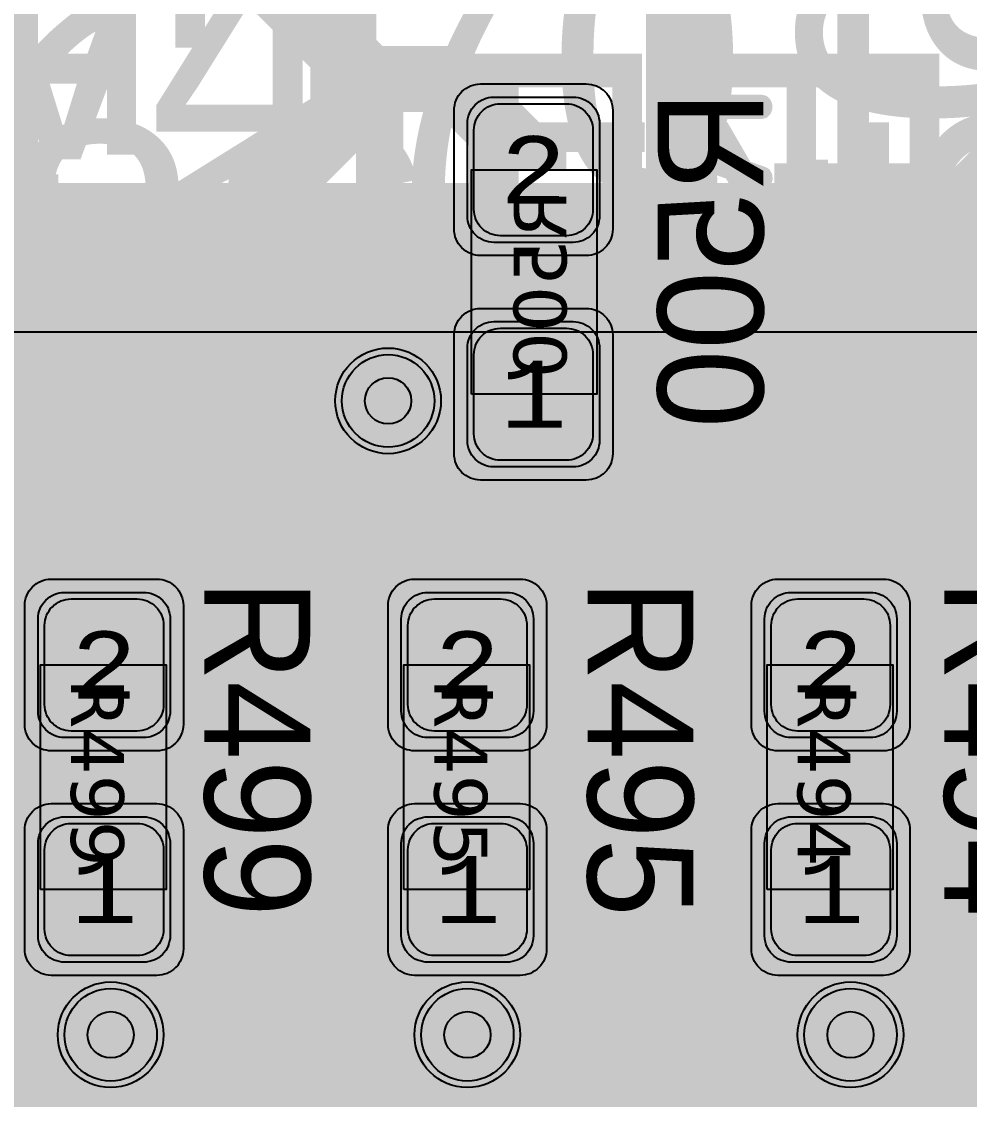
# Model space of a CAD drawing. Extents: x -28 to 199, y -61 to 255.
# Drawn here: x 112.13 to 119.3, y 135.31 to 143.47 of the extents above; entities that cross this region are included whole.
import ezdxf
from ezdxf.enums import TextEntityAlignment as Align

# ---------------------------------------------------------------- set-up
doc = ezdxf.new("R2010")
doc.units = 0
doc.header["$MEASUREMENT"] = 0
for name, color, linetype in [('ASSEMBLY_OUTLINES_BTM', 191, 'CONTINUOUS'), ('ASSEMBLY_OUTLINES_TOP', 102, 'CONTINUOUS'), ('ASSEMBLY_PART_NUMBERS_BTM', 191, 'CONTINUOUS'), ('ASSEMBLY_PART_NUMBERS_TOP', 102, 'CONTINUOUS'), ('ASSEMBLY_REF_DES_BTM', 191, 'CONTINUOUS'), ('ASSEMBLY_REF_DES_TOP', 102, 'CONTINUOUS'), ('DRILL_DRAWING', 21, 'CONTINUOUS'), ('GENERATED_SILKSCREEN_BTM', 255, 'CONTINUOUS'), ('GENERATED_SILKSCREEN_TOP', 140, 'CONTINUOUS'), ('PART_PADS_SMD_BTM', 10, 'CONTINUOUS'), ('PART_PADS_SMD_TOP', 150, 'CONTINUOUS'), ('PIN_NUMBERS_BTM', 8, 'CONTINUOUS'), ('PIN_NUMBERS_TOP', 8, 'CONTINUOUS'), ('PLACEMENT_OUTLINES_BTM', 222, 'CONTINUOUS'), ('PLACEMENT_OUTLINES_TOP', 130, 'CONTINUOUS'), ('PLANE_DATA_LAYER_BOTTOM', 10, 'CONTINUOUS'), ('PLANE_SHAPES_LAYER_2', 230, 'CONTINUOUS'), ('PLANE_SHAPES_LAYER_3', 81, 'CONTINUOUS'), ('PLANE_SHAPES_LAYER_BOTTOM', 10, 'CONTINUOUS'), ('SILKSCREEN_OUTLINES_BTM', 211, 'CONTINUOUS'), ('SILKSCREEN_OUTLINES_TOP', 150, 'CONTINUOUS'), ('SILKSCREEN_REF_DES_BTM', 211, 'CONTINUOUS'), ('SILKSCREEN_REF_DES_TOP', 150, 'CONTINUOUS'), ('SOLDERMASK_PADS_BTM', 12, 'CONTINUOUS'), ('SOLDERMASK_PADS_TOP', 180, 'CONTINUOUS'), ('SOLDERPASTE_PADS_BTM', 12, 'CONTINUOUS'), ('SOLDERPASTE_PADS_TOP', 180, 'CONTINUOUS'), ('TRACES_LAYER_2', 230, 'CONTINUOUS'), ('TRACES_LAYER_3', 81, 'CONTINUOUS'), ('TRACES_LAYER_BOTTOM', 10, 'CONTINUOUS'), ('TRACES_LAYER_TOP', 150, 'CONTINUOUS'), ('VIA_HOLES_LAYER_2', 30, 'CONTINUOUS'), ('VIA_HOLES_LAYER_3', 30, 'CONTINUOUS'), ('VIA_HOLES_LAYER_BOTTOM', 30, 'CONTINUOUS'), ('VIA_HOLES_LAYER_TOP', 30, 'CONTINUOUS'), ('VIA_PADS_LAYER_2', 230, 'CONTINUOUS'), ('VIA_PADS_LAYER_3', 81, 'CONTINUOUS'), ('VIA_PADS_LAYER_BOTTOM', 10, 'CONTINUOUS'), ('VIA_PADS_LAYER_TOP', 150, 'CONTINUOUS')]:
    doc.layers.add(name, color=color, linetype=linetype)
doc.styles.add('COURIER_NEW', font='COUR.TTF')
doc.styles.add('VERDANA', font='verdana.TTF')
doc.styles.add('VERIBEST_GERBER_0', font='txt')

msp = doc.modelspace()

# ---------------------------------------------------------------- hatches: boundary and pattern name
at = {"layer": 'PLANE_DATA_LAYER_BOTTOM'}
h = msp.add_hatch(color=256, dxfattribs=at)
h.paths.add_polyline_path([(114.75, 134.8262, -0.414213562373095), (114.6738, 134.75), (111.2262, 134.75, -0.414213562373095), (111.15, 134.8262), (111.15, 134.973, 0.1866766168367723), (111.019837, 135.309483, -0.1866773047726995), (111, 135.360763), (111, 135.396107, -0.1385740107174841), (111.011269, 135.435987, 0.1385725087961739), (111.1, 135.75, 0.5864476275428689), (110.185987, 136.261269, -0.1385740107174437), (110.146107, 136.25), (107.426166, 136.25, -0.7996942034350105), (107.393477, 136.395032, 0.2895657790381564), (108.25, 137.75, 0.9999999999999999), (105.25, 137.75, 0.2895657790381564), (106.106523, 136.395032, -0.7996942034350105), (106.073834, 136.25), (102.478241, 136.25, -0.198913366334503), (102.424359, 136.272318), (99.201759, 139.494918, -0.1989099556853327), (99.179441, 139.548799), (99.179441, 139.5488, -0.414213562373095), (99.255641, 139.625), (112.895997, 139.625, -0.1989133663345172), (112.949879, 139.602682), (114.727682, 137.824879, -0.1989099556854013), (114.75, 137.770998)], flags=0)
h.paths.add_polyline_path([(112.2, 135.8, -0.9999999999999999), (113.39999999999999, 135.8, -0.9999999999999999)], flags=0)
at = {"layer": 'PLANE_SHAPES_LAYER_2'}
h = msp.add_hatch(color=256, dxfattribs=at)
h.paths.add_polyline_path([(169.5, 129.25), (149.5, 129.25), (142.25, 122), (142.25, 90.5), (147.5, 90.5), (147.5, 80), (154, 80), (154, 69.25), (131.75, 69.25), (131.75, 73.25), (121.25, 73.25), (121.25, 81), (110.5, 81), (110.5, 125.75), (106.5, 125.75), (106.5, 128.75), (93.5, 128.75), (93.5, 120.25), (91.75, 120.25), (91.75, 121.5), (80, 121.5), (80, 118.25), (73.25, 118.25), (73.25, 124.5), (67.5, 124.5), (67.5, 128), (57.75, 128), (57.75, 120.25), (55.25, 120.25), (55.25, 121.5), (47.5, 121.5), (47.5, 119), (35, 119), (35, 134.75), (32.75, 134.75), (32.75, 159.75), (29.25, 159.75), (29.25, 175.25), (22.5, 175.25), (22.5, 195.25), (17.25, 195.25), (17.25, 198), (22.5, 198), (22.5, 216.5), (40.25, 216.5), (40.25, 235.5), (54.5, 235.5), (54.5, 254), (87.25, 254), (87.25, 236.25), (86.25, 236.25), (86.25, 228.75), (81, 228.75), (81, 218.75), (95.25, 218.75), (95.25, 194.5), (87, 194.5), (87, 172), (131.1, 172), (131.1, 208.75), (115.5, 208.75), (115.5, 213.75), (106.75, 213.75), (106.75, 218.75), (110.25, 222.25), (110.25, 226.25), (142.5, 226.25), (142.5, 221.5), (160.5, 221.5), (160.5, 240.75), (169.5, 240.75)])
h.paths.add_polyline_path([(35.5, 149.5), (41.75, 149.5), (41.75, 152), (39.25, 152), (39.25, 154), (37.75, 154), (37.75, 152), (35.5, 152)], flags=16)
h.paths.add_polyline_path([(37.5, 125.75), (37.5, 128.75), (42.75, 128.75), (42.75, 125.75)], flags=16)
h.paths.add_polyline_path([(52, 127.75), (52, 130.75), (54.25, 130.75), (54.25, 127.75)], flags=16)
h.paths.add_polyline_path([(50.75, 219.5), (50.75, 226.5), (71.75, 226.5), (71.75, 219.5)], flags=16)
h.paths.add_polyline_path([(66.5, 150.75), (66.5, 177.5), (72.25, 177.5), (72.25, 150.75)], flags=16)
h.paths.add_polyline_path([(47.25, 185.25), (73, 185.25), (73, 188.25), (70.25, 188.25), (70.25, 191), (47.25, 191)], flags=16)
h.paths.add_polyline_path([(84.5, 208), (84.5, 212.75), (85, 212.75), (85, 208)], flags=16)
h.paths.add_polyline_path([(61.5, 137.25), (87.75, 137.25), (87.75, 140.5), (84.75, 140.5), (84.75, 143), (61.5, 143)], flags=16)
h.paths.add_polyline_path([(88.75, 127), (88.75, 130), (91, 130), (91, 127)], flags=16)
h.paths.add_polyline_path([(85.5, 130.25), (85.5, 132.5), (91, 132.5), (91, 130.25)], flags=16)
h.paths.add_polyline_path([(108.75, 142.25), (135.75, 142.25), (135.75, 145.75), (132.25, 145.75), (132.25, 149), (108.75, 149)], flags=16)
h.paths.add_polyline_path([(114.25, 126.75), (140.75, 126.75), (140.75, 129.75), (137.25, 129.75), (137.25, 133), (114.25, 133)], flags=16)
h.paths.add_polyline_path([(155.25, 180.25), (166.25, 180.25), (166.25, 186.25), (152.25, 186.25), (152.25, 183), (155.25, 183)], flags=16)
at = {"layer": 'PLANE_SHAPES_LAYER_3'}
h = msp.add_hatch(color=256, dxfattribs=at)
h.paths.add_polyline_path([(169.5, 129.25), (149.5, 129.25), (142.25, 122), (142.25, 90.5), (147.5, 90.5), (147.5, 80), (154, 80), (154, 69.25), (131.75, 69.25), (131.75, 73.25), (121.25, 73.25), (121.25, 81), (110.5, 81), (110.5, 125.75), (106.5, 125.75), (106.5, 128.75), (93.5, 128.75), (93.5, 120.25), (91.75, 120.25), (91.75, 121.5), (80, 121.5), (80, 118.25), (73.25, 118.25), (73.25, 124.5), (67.5, 124.5), (67.5, 127.75), (58.25, 127.75), (58.25, 130.25), (88.75, 130.25), (88.75, 127), (91, 127), (91, 132.5), (55, 132.5), (55, 131.25), (52, 131.25), (52, 127.75), (55, 127.75), (55, 127.25), (57.75, 127.25), (57.75, 120.25), (55.25, 120.25), (55.25, 121.5), (47.5, 121.5), (47.5, 119), (35, 119), (35, 134.75), (32.75, 134.75), (32.75, 159.75), (29.25, 159.75), (29.25, 175.25), (22.5, 175.25), (22.5, 195.25), (17.25, 195.25), (17.25, 198), (22.5, 198), (22.5, 216.5), (40.25, 216.5), (40.25, 235.5), (54.5, 235.5), (54.5, 254), (87.25, 254), (87.25, 236.25), (86.25, 236.25), (86.25, 228.75), (81, 228.75), (81, 218.75), (95.25, 218.75), (95.25, 194.5), (87, 194.5), (87, 172), (131.1, 172), (131.1, 208.75), (115.5, 208.75), (115.5, 213.75), (106.75, 213.75), (106.75, 218.75), (110.25, 222.25), (110.25, 226.25), (142.5, 226.25), (142.5, 221.5), (160.5, 221.5), (160.5, 240.75), (169.5, 240.75)])
h.paths.add_polyline_path([(35.5, 149.5), (41.75, 149.5), (41.75, 152), (39.25, 152), (39.25, 154), (37.75, 154), (37.75, 152), (35.5, 152)], flags=16)
h.paths.add_polyline_path([(37.5, 125.75), (37.5, 128.75), (42.75, 128.75), (42.75, 125.75)], flags=16)
h.paths.add_polyline_path([(50.75, 219.5), (50.75, 226.5), (71.75, 226.5), (71.75, 219.5)], flags=16)
h.paths.add_polyline_path([(66.5, 150.75), (66.5, 177.5), (72.25, 177.5), (72.25, 150.75)], flags=16)
h.paths.add_polyline_path([(47.25, 185.25), (73, 185.25), (73, 188.25), (70.25, 188.25), (70.25, 191), (47.25, 191)], flags=16)
h.paths.add_polyline_path([(84.5, 208), (84.5, 212.75), (85, 212.75), (85, 208)], flags=16)
h.paths.add_polyline_path([(61.5, 137.25), (87.75, 137.25), (87.75, 140.5), (84.75, 140.5), (84.75, 143), (61.5, 143)], flags=16)
h.paths.add_polyline_path([(108.75, 142.25), (135.75, 142.25), (135.75, 145.75), (132.25, 145.75), (132.25, 149), (108.75, 149)], flags=16)
h.paths.add_polyline_path([(114.25, 126.75), (140.75, 126.75), (140.75, 129.75), (137.25, 129.75), (137.25, 133), (114.25, 133)], flags=16)
h.paths.add_polyline_path([(155.25, 180.25), (166.25, 180.25), (166.25, 186.25), (152.25, 186.25), (152.25, 183), (155.25, 183)], flags=16)
at = {"layer": 'VIA_HOLES_LAYER_2'}
h = msp.add_hatch(color=256, dxfattribs=at)
edge = h.paths.add_edge_path()
edge.add_arc((114.9, 140.6), 0.175, 0, 360)
h = msp.add_hatch(color=256, dxfattribs=at)
edge = h.paths.add_edge_path()
edge.add_arc((112.8, 135.8), 0.175, 0, 360)
h = msp.add_hatch(color=256, dxfattribs=at)
edge = h.paths.add_edge_path()
edge.add_arc((115.5, 135.8), 0.175, 0, 360)
h = msp.add_hatch(color=256, dxfattribs=at)
edge = h.paths.add_edge_path()
edge.add_arc((118.4, 135.8), 0.175, 0, 360)
at = {"layer": 'VIA_HOLES_LAYER_3'}
h = msp.add_hatch(color=256, dxfattribs=at)
edge = h.paths.add_edge_path()
edge.add_arc((114.9, 140.6), 0.175, 0, 360)
h = msp.add_hatch(color=256, dxfattribs=at)
edge = h.paths.add_edge_path()
edge.add_arc((112.8, 135.8), 0.175, 0, 360)
h = msp.add_hatch(color=256, dxfattribs=at)
edge = h.paths.add_edge_path()
edge.add_arc((115.5, 135.8), 0.175, 0, 360)
h = msp.add_hatch(color=256, dxfattribs=at)
edge = h.paths.add_edge_path()
edge.add_arc((118.4, 135.8), 0.175, 0, 360)
at = {"layer": 'VIA_HOLES_LAYER_BOTTOM'}
h = msp.add_hatch(color=256, dxfattribs=at)
edge = h.paths.add_edge_path()
edge.add_arc((114.9, 140.6), 0.175, 0, 360)
h = msp.add_hatch(color=256, dxfattribs=at)
edge = h.paths.add_edge_path()
edge.add_arc((112.8, 135.8), 0.175, 0, 360)
h = msp.add_hatch(color=256, dxfattribs=at)
edge = h.paths.add_edge_path()
edge.add_arc((115.5, 135.8), 0.175, 0, 360)
h = msp.add_hatch(color=256, dxfattribs=at)
edge = h.paths.add_edge_path()
edge.add_arc((118.4, 135.8), 0.175, 0, 360)
at = {"layer": 'VIA_HOLES_LAYER_TOP'}
h = msp.add_hatch(color=256, dxfattribs=at)
edge = h.paths.add_edge_path()
edge.add_arc((114.9, 140.6), 0.175, 0, 360)
h = msp.add_hatch(color=256, dxfattribs=at)
edge = h.paths.add_edge_path()
edge.add_arc((112.8, 135.8), 0.175, 0, 360)
h = msp.add_hatch(color=256, dxfattribs=at)
edge = h.paths.add_edge_path()
edge.add_arc((115.5, 135.8), 0.175, 0, 360)
h = msp.add_hatch(color=256, dxfattribs=at)
edge = h.paths.add_edge_path()
edge.add_arc((118.4, 135.8), 0.175, 0, 360)

# ---------------------------------------------------------------- linework, layer by layer
at = {"layer": 'ASSEMBLY_OUTLINES_BTM'}
msp.add_lwpolyline([(115.53, 140.65), (115.53, 142.35), (116.48, 142.35), (116.48, 140.65)], close=True, dxfattribs=at)
at = {"layer": 'ASSEMBLY_OUTLINES_TOP', "const_width": 0.2}
msp.add_lwpolyline([(105.58, 141.12), (105.58, 150.42), (138.78, 150.42), (138.78, 141.12)], close=True, dxfattribs=at)
at = {"layer": 'ASSEMBLY_OUTLINES_TOP'}
for points in [[(112.27, 136.9), (112.27, 138.6), (113.22, 138.6), (113.22, 136.9)], [(115.02, 136.9), (115.02, 138.6), (115.97, 138.6), (115.97, 136.9)], [(117.77, 136.9), (117.77, 138.6), (118.72, 138.6), (118.72, 136.9)]]:
    msp.add_lwpolyline(points, close=True, dxfattribs=at)
at = {"layer": 'GENERATED_SILKSCREEN_BTM', "const_width": 0.15}
for points in [[(117.2408, 142.2756), (117.2392, 142.2732), (117.2352, 142.2724), (117.2312, 142.27), (117.2272, 142.27), (117.0624, 142.27), (117.0584, 142.27), (117.056, 142.2724), (117.0536, 142.2724), (117.0528, 142.2732), (117.052, 142.274), (117.0496, 142.2756), (116.94, 142.4116), (116.9384, 142.4156), (116.9376, 142.418), (116.9368, 142.422), (116.9368, 142.8252), (116.9384, 142.8324), (116.9424, 142.8364), (116.9472, 142.8412), (116.9528, 142.8428), (117.7208, 142.8428), (117.7272, 142.8412), (117.7312, 142.8372), (117.7336, 142.8324), (117.7344, 142.8268), (117.7336, 142.8204), (117.7312, 142.8148), (117.7272, 142.8108), (117.7208, 142.8092), (117.3528, 142.8092), (117.3528, 142.4332), (117.7256, 142.302), (117.7312, 142.2988), (117.7344, 142.2932), (117.7352, 142.2868), (117.7336, 142.282), (117.7312, 142.2772), (117.7264, 142.2732), (117.7216, 142.2708), (117.7152, 142.2724), (117.3424, 142.4036), (117.2408, 142.2756)], [(116.9696, 142.8092), (116.9696, 142.426), (117.0704, 142.302), (117.2192, 142.302), (117.3208, 142.426), (117.3208, 142.8092), (116.9696, 142.8092)], [(117.212, 141.9356), (117.2128, 141.9388), (117.2136, 141.9412), (117.2152, 141.9444), (117.3032, 142.0532), (116.9696, 142.0532), (116.9696, 141.5308), (116.968, 141.5252), (116.9648, 141.5204), (116.9592, 141.518), (116.9536, 141.5172), (116.9472, 141.518), (116.9416, 141.5204), (116.9384, 141.5252), (116.9368, 141.5308), (116.9368, 142.0708), (116.9384, 142.0764), (116.9424, 142.0804), (116.9472, 142.0852), (116.9528, 142.0868), (117.3376, 142.0868), (117.3432, 142.086), (117.3472, 142.0836), (117.3496, 142.0804), (117.3512, 142.0748), (117.3528, 142.0708), (117.3536, 142.0676), (117.3528, 142.0636), (117.3504, 142.0604), (117.244, 141.93), (117.244, 141.6716), (117.3456, 141.5468), (117.6032, 141.5468), (117.7032, 141.6716), (117.7032, 141.93), (117.5976, 142.0604), (117.5952, 142.066), (117.5952, 142.0708), (117.5984, 142.0756), (117.6024, 142.0804), (117.608, 142.0836), (117.6136, 142.0844), (117.6168, 142.0844), (117.6192, 142.0836), (117.6232, 142.0796), (117.7336, 141.9444), (117.7352, 141.942), (117.7352, 141.9388), (117.7368, 141.9356), (117.7368, 141.666), (117.7368, 141.6636), (117.736, 141.6628), (117.736, 141.662), (117.7352, 141.6604), (117.7352, 141.6588), (117.7336, 141.6556), (117.6232, 141.5204), (117.6208, 141.518), (117.6192, 141.5172), (117.6144, 141.5156), (117.6112, 141.5148), (117.3376, 141.5148), (117.3344, 141.5156), (117.3296, 141.5172), (117.328, 141.5172), (117.3272, 141.518), (117.3256, 141.5196), (117.324, 141.5204), (117.2152, 141.6556), (117.2136, 141.6596), (117.2128, 141.662), (117.212, 141.666), (117.212, 141.9356)], [(117.0496, 141.3228), (116.94, 141.1884), (116.9392, 141.1852), (116.9384, 141.1828), (116.9376, 141.182), (116.9368, 141.1788), (116.9368, 140.9092), (116.9376, 140.906), (116.9376, 140.9052), (116.9384, 140.9044), (116.9392, 140.902), (116.94, 140.8988), (117.0496, 140.7644), (117.0536, 140.762), (117.0568, 140.7612), (117.0592, 140.7596), (117.0624, 140.7588), (117.6112, 140.7588), (117.6136, 140.7596), (117.6192, 140.7612), (117.6208, 140.762), (117.624, 140.7644), (117.7336, 140.8988), (117.7344, 140.902), (117.7352, 140.9036), (117.736, 140.9052), (117.7368, 140.9068), (117.7368, 140.9092), (117.7368, 141.1788), (117.736, 141.182), (117.7352, 141.1852), (117.7336, 141.1884), (117.624, 141.3228), (117.6224, 141.3244), (117.6216, 141.326), (117.6192, 141.3276), (117.6136, 141.3292), (117.6112, 141.33), (117.0624, 141.33), (117.0592, 141.3292), (117.0568, 141.3276), (117.0536, 141.326), (117.0496, 141.3228)], [(117.0704, 141.2972), (117.6032, 141.2972), (117.6432, 141.25), (117.012, 140.8628), (116.9696, 140.9156), (116.9696, 141.174), (117.0704, 141.2972)], [(117.664, 141.2244), (117.704, 141.174), (117.704, 140.9156), (117.6032, 140.7908), (117.0704, 140.7908), (117.0328, 140.838), (117.664, 141.2244)], [(117.0496, 140.5668), (116.94, 140.4324), (116.9392, 140.4292), (116.9384, 140.4268), (116.9376, 140.426), (116.9368, 140.4228), (116.9368, 140.1532), (116.9376, 140.15), (116.9376, 140.1492), (116.9384, 140.1484), (116.9392, 140.146), (116.94, 140.1428), (117.0496, 140.0084), (117.0536, 140.006), (117.0568, 140.0052), (117.0592, 140.0036), (117.0624, 140.0028), (117.6112, 140.0028), (117.6136, 140.0036), (117.6192, 140.0052), (117.6208, 140.006), (117.624, 140.0084), (117.7336, 140.1428), (117.7344, 140.146), (117.7352, 140.1476), (117.736, 140.1492), (117.7368, 140.1508), (117.7368, 140.1532), (117.7368, 140.4228), (117.736, 140.426), (117.7352, 140.4292), (117.7336, 140.4324), (117.624, 140.5668), (117.6224, 140.5684), (117.6216, 140.57), (117.6192, 140.5716), (117.6136, 140.5732), (117.6112, 140.574), (117.0624, 140.574), (117.0592, 140.5732), (117.0568, 140.5716), (117.0536, 140.57), (117.0496, 140.5668)], [(117.0704, 140.5412), (117.6032, 140.5412), (117.6432, 140.494), (117.012, 140.1068), (116.9696, 140.1596), (116.9696, 140.418), (117.0704, 140.5412)], [(117.664, 140.4684), (117.704, 140.418), (117.704, 140.1596), (117.6032, 140.0348), (117.0704, 140.0348), (117.0328, 140.082), (117.664, 140.4684)]]:
    msp.add_lwpolyline(points, dxfattribs=at)
for points in [[(115.530005, 141.216164, 1.1642e-05), (115.529995, 141.216156), (115.529995, 141.783844, 1.1642e-05), (115.530005, 141.783836), (115.530005, 141.216164)], [(116.480005, 141.207902, 1.22306e-05), (116.479995, 141.207911), (116.479995, 141.792089, 1.22306e-05), (116.480005, 141.792098), (116.480005, 141.207902)]]:
    msp.add_lwpolyline(points, format="xyb", dxfattribs=at)
at = {"layer": 'GENERATED_SILKSCREEN_TOP', "const_width": 0.15}
for points in [[(138.780005, 141.12, -0.4142135624), (138.78, 141.119995), (105.58, 141.119995, -0.4142135624), (105.579995, 141.12), (105.579995, 150.42, -0.4142135624), (105.58, 150.420005), (107.080269, 150.420005, 7.9139e-06), (107.080278, 150.419995), (105.580005, 150.419995), (105.580005, 141.120005), (138.779995, 141.120005), (138.779995, 150.419995), (107.719722, 150.419995, 7.9139e-06), (107.719731, 150.420005), (138.78, 150.420005, -0.4142135624), (138.780005, 150.42), (138.780005, 141.12)], [(112.270005, 137.457911, 1.22306e-05), (112.269995, 137.457902), (112.269995, 138.042098, 1.22306e-05), (112.270005, 138.042089), (112.270005, 137.457911)], [(113.220005, 137.466156, 1.1642e-05), (113.219995, 137.466164), (113.219995, 138.033836, 1.1642e-05), (113.220005, 138.033844), (113.220005, 137.466156)], [(115.020005, 137.457911, 1.22306e-05), (115.019995, 137.457902), (115.019995, 138.042098, 1.22306e-05), (115.020005, 138.042089), (115.020005, 137.457911)], [(115.970005, 137.466156, 1.1642e-05), (115.969995, 137.466164), (115.969995, 138.033836, 1.1642e-05), (115.970005, 138.033844), (115.970005, 137.466156)], [(117.770005, 137.457911, 1.22306e-05), (117.769995, 137.457902), (117.769995, 138.042098, 1.22306e-05), (117.770005, 138.042089), (117.770005, 137.457911)], [(118.720005, 137.466156, 1.1642e-05), (118.719995, 137.466164), (118.719995, 138.033836, 1.1642e-05), (118.720005, 138.033844), (118.720005, 137.466156)]]:
    msp.add_lwpolyline(points, format="xyb", dxfattribs=at)
for points in [[(114.0092, 138.5756), (114.0108, 138.5732), (114.0148, 138.5724), (114.0188, 138.57), (114.0228, 138.57), (114.1876, 138.57), (114.1916, 138.57), (114.194, 138.5724), (114.1964, 138.5724), (114.1972, 138.5732), (114.198, 138.574), (114.2004, 138.5756), (114.31, 138.7116), (114.3116, 138.7156), (114.3124, 138.718), (114.3132, 138.722), (114.3132, 139.1252), (114.3116, 139.1324), (114.3076, 139.1364), (114.3036, 139.1412), (114.2972, 139.1428), (113.5292, 139.1428), (113.5228, 139.1412), (113.5188, 139.1372), (113.5164, 139.1324), (113.5156, 139.1268), (113.5164, 139.1204), (113.5188, 139.1148), (113.5228, 139.1108), (113.5292, 139.1092), (113.8972, 139.1092), (113.8972, 138.7332), (113.5244, 138.602), (113.5188, 138.5988), (113.5156, 138.5932), (113.5148, 138.5868), (113.5164, 138.582), (113.5196, 138.5772), (113.5236, 138.5732), (113.5284, 138.5708), (113.5348, 138.5724), (113.9076, 138.7036), (114.0092, 138.5756)], [(114.2804, 139.1092), (114.2804, 138.726), (114.1796, 138.602), (114.0308, 138.602), (113.9292, 138.726), (113.9292, 139.1092), (114.2804, 139.1092)], [(116.9092, 138.5756), (116.9108, 138.5732), (116.9148, 138.5724), (116.9188, 138.57), (116.9228, 138.57), (117.0876, 138.57), (117.0916, 138.57), (117.094, 138.5724), (117.0964, 138.5724), (117.0972, 138.5732), (117.098, 138.574), (117.1004, 138.5756), (117.21, 138.7116), (117.2116, 138.7156), (117.2124, 138.718), (117.2132, 138.722), (117.2132, 139.1252), (117.2116, 139.1324), (117.2076, 139.1364), (117.2036, 139.1412), (117.1972, 139.1428), (116.4292, 139.1428), (116.4228, 139.1412), (116.4188, 139.1372), (116.4164, 139.1324), (116.4156, 139.1268), (116.4164, 139.1204), (116.4188, 139.1148), (116.4228, 139.1108), (116.4292, 139.1092), (116.7972, 139.1092), (116.7972, 138.7332), (116.4244, 138.602), (116.4188, 138.5988), (116.4156, 138.5932), (116.4148, 138.5868), (116.4164, 138.582), (116.4196, 138.5772), (116.4236, 138.5732), (116.4284, 138.5708), (116.4348, 138.5724), (116.8076, 138.7036), (116.9092, 138.5756)], [(117.1804, 139.1092), (117.1804, 138.726), (117.0796, 138.602), (116.9308, 138.602), (116.8292, 138.726), (116.8292, 139.1092), (117.1804, 139.1092)], [(119.8972, 139.1428), (119.1292, 139.1428), (119.1228, 139.1412), (119.1188, 139.1372), (119.1164, 139.1324), (119.1156, 139.1268), (119.1164, 139.1204), (119.1188, 139.1148), (119.1228, 139.1108), (119.1292, 139.1092), (119.4972, 139.1092)], [(119.4972, 138.7332), (119.1244, 138.602), (119.1188, 138.5988), (119.1156, 138.5932), (119.1148, 138.5868), (119.1164, 138.582), (119.1196, 138.5772), (119.1236, 138.5732), (119.1284, 138.5708), (119.1348, 138.5724), (119.5076, 138.7036)], [(113.5292, 137.9004), (113.5236, 137.8996), (113.5188, 137.8956), (113.5164, 137.89), (113.5156, 137.8844), (113.5164, 137.8788), (113.5188, 137.874), (113.5236, 137.87), (113.5292, 137.8684), (113.7716, 137.8684), (113.7716, 137.8308), (113.7732, 137.8252), (113.7764, 137.8204), (113.782, 137.818), (113.7876, 137.8172), (113.794, 137.818), (113.7996, 137.8204), (113.8036, 137.8252), (113.8052, 137.8308), (113.8052, 137.8684), (114.2748, 137.8684), (114.2788, 137.8692), (114.282, 137.8708), (114.2852, 137.8748), (114.2876, 137.8788), (114.2892, 137.8836), (114.29, 137.8884), (114.2892, 137.8924), (114.286, 137.8964), (113.8004, 138.382), (113.7956, 138.3852), (113.7908, 138.3868), (113.786, 138.386), (113.7804, 138.3828), (113.7764, 138.3812), (113.774, 138.378), (113.7724, 138.3748), (113.7716, 138.3708), (113.7716, 137.9004), (113.5292, 137.9004)], [(116.4292, 137.9004), (116.4236, 137.8996), (116.4188, 137.8956), (116.4164, 137.89), (116.4156, 137.8844), (116.4164, 137.8788), (116.4188, 137.874), (116.4236, 137.87), (116.4292, 137.8684), (116.6716, 137.8684), (116.6716, 137.8308), (116.6732, 137.8252), (116.6764, 137.8204), (116.682, 137.818), (116.6876, 137.8172), (116.694, 137.818), (116.6996, 137.8204), (116.7036, 137.8252), (116.7052, 137.8308), (116.7052, 137.8684), (117.1748, 137.8684), (117.1788, 137.8692), (117.182, 137.8708), (117.1852, 137.8748), (117.1876, 137.8788), (117.1892, 137.8836), (117.19, 137.8884), (117.1892, 137.8924), (117.186, 137.8964), (116.7004, 138.382), (116.6956, 138.3852), (116.6908, 138.3868), (116.686, 138.386), (116.6804, 138.3828), (116.6764, 138.3812), (116.674, 138.378), (116.6724, 138.3748), (116.6716, 138.3708), (116.6716, 137.9004), (116.4292, 137.9004)], [(119.3764, 138.3812), (119.374, 138.378), (119.3724, 138.3748), (119.3716, 138.3708), (119.3716, 137.9004), (119.1292, 137.9004)], [(113.8052, 138.3308), (114.234, 137.9004), (113.8052, 137.9004), (113.8052, 138.3308)], [(116.7052, 138.3308), (117.134, 137.9004), (116.7052, 137.9004), (116.7052, 138.3308)], [(119.1292, 137.9004), (119.1236, 137.8996), (119.1188, 137.8956), (119.1164, 137.89), (119.1156, 137.8844), (119.1164, 137.8788), (119.1188, 137.874), (119.1236, 137.87), (119.1292, 137.8684), (119.3716, 137.8684), (119.3716, 137.8308), (119.3732, 137.8252), (119.3764, 137.8204)], [(113.5164, 137.4884), (113.626, 137.6228), (113.63, 137.6268), (113.6348, 137.6276), (113.6404, 137.6268), (113.646, 137.6236), (113.6508, 137.6204), (113.6532, 137.6148), (113.654, 137.61), (113.6524, 137.6044), (113.546, 137.474), (113.546, 137.2156), (113.6468, 137.0908), (113.934, 137.0908), (113.846, 137.1996), (113.8444, 137.2028), (113.8436, 137.2036), (113.8428, 137.206), (113.8428, 137.2092), (113.8428, 137.4788), (113.8428, 137.482), (113.8452, 137.4868), (113.846, 137.4884), (113.9548, 137.6228), (113.9556, 137.6244), (113.9572, 137.626), (113.9596, 137.6276), (113.9652, 137.6292), (113.9684, 137.63), (114.1876, 137.63), (114.1916, 137.6292), (114.1948, 137.6276), (114.1972, 137.626), (114.198, 137.6244), (114.2004, 137.6228), (114.31, 137.4884), (114.3108, 137.4852), (114.3116, 137.4828), (114.3124, 137.482), (114.3132, 137.4788), (114.3132, 137.2092), (114.3124, 137.206), (114.3124, 137.2052), (114.3116, 137.2044), (114.3108, 137.202), (114.31, 137.1988), (114.2004, 137.0644), (114.1972, 137.062), (114.1932, 137.0612), (114.1908, 137.0596), (114.1876, 137.0588), (113.6388, 137.0588), (113.6364, 137.0596), (113.6308, 137.0612), (113.6292, 137.062), (113.626, 137.0644), (113.5164, 137.1988), (113.5148, 137.2028), (113.514, 137.2036), (113.514, 137.2052), (113.514, 137.2068), (113.5132, 137.2076), (113.5132, 137.2092), (113.5132, 137.4788), (113.514, 137.482), (113.5148, 137.4852), (113.5164, 137.4884)], [(116.4164, 137.4884), (116.526, 137.6228), (116.53, 137.6268), (116.5348, 137.6276), (116.5404, 137.6268), (116.546, 137.6236), (116.5508, 137.6204), (116.5532, 137.6148), (116.554, 137.61), (116.5524, 137.6044), (116.446, 137.474), (116.446, 137.2156), (116.5468, 137.0908), (116.834, 137.0908), (116.746, 137.1996), (116.7444, 137.2028), (116.7436, 137.2036), (116.7428, 137.206), (116.7428, 137.2092), (116.7428, 137.4788), (116.7428, 137.482), (116.7452, 137.4868), (116.746, 137.4884), (116.8548, 137.6228), (116.8556, 137.6244), (116.8572, 137.626), (116.8596, 137.6276), (116.8652, 137.6292), (116.8684, 137.63), (117.0876, 137.63), (117.0916, 137.6292), (117.0948, 137.6276), (117.0972, 137.626), (117.098, 137.6244), (117.1004, 137.6228), (117.21, 137.4884), (117.2108, 137.4852), (117.2116, 137.4828), (117.2124, 137.482), (117.2132, 137.4788), (117.2132, 137.2092), (117.2124, 137.206), (117.2124, 137.2052), (117.2116, 137.2044), (117.2108, 137.202), (117.21, 137.1988), (117.1004, 137.0644), (117.0972, 137.062), (117.0932, 137.0612), (117.0908, 137.0596), (117.0876, 137.0588), (116.5388, 137.0588), (116.5364, 137.0596), (116.5308, 137.0612), (116.5292, 137.062), (116.526, 137.0644), (116.4164, 137.1988), (116.4148, 137.2028), (116.414, 137.2036), (116.414, 137.2052), (116.414, 137.2068), (116.4132, 137.2076), (116.4132, 137.2092), (116.4132, 137.4788), (116.414, 137.482), (116.4148, 137.4852), (116.4164, 137.4884)], [(119.1164, 137.4884), (119.226, 137.6228), (119.23, 137.6268), (119.2348, 137.6276), (119.2404, 137.6268), (119.246, 137.6236), (119.2508, 137.6204), (119.2532, 137.6148), (119.254, 137.61), (119.2524, 137.6044), (119.146, 137.474), (119.146, 137.2156), (119.2468, 137.0908), (119.534, 137.0908)], [(114.1796, 137.5972), (113.9764, 137.5972), (113.8748, 137.474), (113.8748, 137.2156), (113.9764, 137.0908), (114.1796, 137.0908), (114.2804, 137.2156), (114.2804, 137.474), (114.1796, 137.5972)], [(117.0796, 137.5972), (116.8764, 137.5972), (116.7748, 137.474), (116.7748, 137.2156), (116.8764, 137.0908), (117.0796, 137.0908), (117.1804, 137.2156), (117.1804, 137.474), (117.0796, 137.5972)], [(119.7876, 137.0588), (119.2388, 137.0588), (119.2364, 137.0596), (119.2308, 137.0612), (119.2292, 137.062), (119.226, 137.0644), (119.1164, 137.1988), (119.1148, 137.2028), (119.114, 137.2036), (119.114, 137.2052), (119.114, 137.2068), (119.1132, 137.2076), (119.1132, 137.2092), (119.1132, 137.4788), (119.114, 137.482), (119.1148, 137.4852), (119.1164, 137.4884)], [(113.5164, 136.7324), (113.626, 136.8668), (113.63, 136.8708), (113.6348, 136.8716), (113.6404, 136.8708), (113.646, 136.8676), (113.6508, 136.8644), (113.6532, 136.8588), (113.654, 136.854), (113.6524, 136.8484), (113.546, 136.718), (113.546, 136.4596), (113.6468, 136.3348), (113.934, 136.3348), (113.846, 136.4436), (113.8444, 136.4468), (113.8436, 136.4476), (113.8428, 136.45), (113.8428, 136.4532), (113.8428, 136.7228), (113.8428, 136.726), (113.8452, 136.7308), (113.846, 136.7324), (113.9548, 136.8668), (113.9556, 136.8684), (113.9572, 136.87), (113.9596, 136.8716), (113.9652, 136.8732), (113.9684, 136.874), (114.1876, 136.874), (114.1916, 136.8732), (114.1948, 136.8716), (114.1972, 136.87), (114.198, 136.8684), (114.2004, 136.8668), (114.31, 136.7324), (114.3108, 136.7292), (114.3116, 136.7268), (114.3124, 136.726), (114.3132, 136.7228), (114.3132, 136.4532), (114.3124, 136.45), (114.3124, 136.4492), (114.3116, 136.4484), (114.3108, 136.446), (114.31, 136.4428), (114.2004, 136.3084), (114.1972, 136.306), (114.1932, 136.3052), (114.1908, 136.3036), (114.1876, 136.3028), (113.6388, 136.3028), (113.6364, 136.3036), (113.6308, 136.3052), (113.6292, 136.306), (113.626, 136.3084), (113.5164, 136.4428), (113.5148, 136.4468), (113.514, 136.4476), (113.514, 136.4492), (113.514, 136.4508), (113.5132, 136.4516), (113.5132, 136.4532), (113.5132, 136.7228), (113.514, 136.726), (113.5148, 136.7292), (113.5164, 136.7324)], [(114.1796, 136.8412), (113.9764, 136.8412), (113.8748, 136.718), (113.8748, 136.4596), (113.9764, 136.3348), (114.1796, 136.3348), (114.2804, 136.4596), (114.2804, 136.718), (114.1796, 136.8412)], [(116.938, 136.7236), (116.9372, 136.7268), (116.9364, 136.7292), (116.9348, 136.7324), (116.8468, 136.8412), (117.1804, 136.8412), (117.1804, 136.3188), (117.182, 136.3132), (117.1852, 136.3084), (117.1908, 136.306), (117.1964, 136.3052), (117.2028, 136.306), (117.2084, 136.3084), (117.2116, 136.3132), (117.2132, 136.3188), (117.2132, 136.8588), (117.2116, 136.8644), (117.2076, 136.8684), (117.2036, 136.8732), (117.1972, 136.8748), (116.8124, 136.8748), (116.8068, 136.874), (116.8028, 136.8716), (116.8004, 136.8684), (116.7988, 136.8628), (116.7972, 136.8588), (116.7964, 136.8556), (116.7972, 136.8516), (116.7996, 136.8484), (116.906, 136.718), (116.906, 136.4596), (116.8044, 136.3348), (116.5468, 136.3348), (116.4468, 136.4596), (116.4468, 136.718), (116.5524, 136.8484), (116.5548, 136.854), (116.5548, 136.8588), (116.5516, 136.8636), (116.5476, 136.8684), (116.542, 136.8716), (116.5364, 136.8724), (116.5332, 136.8724), (116.5308, 136.8716), (116.5268, 136.8676), (116.4164, 136.7324), (116.4148, 136.73), (116.4148, 136.7268), (116.4132, 136.7236), (116.4132, 136.454), (116.4132, 136.4516), (116.414, 136.4508), (116.414, 136.45), (116.4148, 136.4484), (116.4148, 136.4468), (116.4164, 136.4436), (116.5268, 136.3084), (116.5292, 136.306), (116.5308, 136.3052), (116.5356, 136.3036), (116.5388, 136.3028), (116.8124, 136.3028), (116.8164, 136.3036), (116.8204, 136.3052), (116.822, 136.3052), (116.8228, 136.306), (116.8244, 136.3076), (116.826, 136.3084), (116.9348, 136.4436), (116.9364, 136.4476), (116.9372, 136.45), (116.938, 136.454), (116.938, 136.7236)], [(119.3764, 136.8692), (119.374, 136.866), (119.3724, 136.8628), (119.3716, 136.8588), (119.3716, 136.3884), (119.1292, 136.3884)], [(119.1292, 136.3884), (119.1236, 136.3876), (119.1188, 136.3836), (119.1164, 136.378), (119.1156, 136.3724), (119.1164, 136.3668), (119.1188, 136.362), (119.1236, 136.358), (119.1292, 136.3564), (119.3716, 136.3564), (119.3716, 136.3188), (119.3732, 136.3132), (119.3764, 136.3084)]]:
    msp.add_lwpolyline(points, dxfattribs=at)
at = {"layer": 'PART_PADS_SMD_BTM'}
for points in [[(115.7, 141.8, -0.4142135624), (115.5, 142), (115.5, 142.7, -0.4142135624), (115.7, 142.9), (116.3, 142.9, -0.4142135624), (116.5, 142.7), (116.5, 142, -0.4142135624), (116.3, 141.8)], [(115.7, 140.1, -0.4142135624), (115.5, 140.3), (115.5, 141, -0.4142135624), (115.7, 141.2), (116.3, 141.2, -0.4142135624), (116.5, 141), (116.5, 140.3, -0.4142135624), (116.3, 140.1)]]:
    msp.add_lwpolyline(points, format="xyb", close=True, dxfattribs=at)
at = {"layer": 'PART_PADS_SMD_TOP'}
for points in [[(112.45, 138.05, -0.4142135624), (112.25, 138.25), (112.25, 138.95, -0.4142135624), (112.45, 139.15), (113.05, 139.15, -0.4142135624), (113.25, 138.95), (113.25, 138.25, -0.4142135624), (113.05, 138.05)], [(115.2, 138.05, -0.4142135624), (115, 138.25), (115, 138.95, -0.4142135624), (115.2, 139.15), (115.8, 139.15, -0.4142135624), (116, 138.95), (116, 138.25, -0.4142135624), (115.8, 138.05)], [(117.95, 138.05, -0.4142135624), (117.75, 138.25), (117.75, 138.95, -0.4142135624), (117.95, 139.15), (118.55, 139.15, -0.4142135624), (118.75, 138.95), (118.75, 138.25, -0.4142135624), (118.55, 138.05)], [(112.45, 136.35, -0.4142135624), (112.25, 136.55), (112.25, 137.25, -0.4142135624), (112.45, 137.45), (113.05, 137.45, -0.4142135624), (113.25, 137.25), (113.25, 136.55, -0.4142135624), (113.05, 136.35)], [(115.2, 136.35, -0.4142135624), (115, 136.55), (115, 137.25, -0.4142135624), (115.2, 137.45), (115.8, 137.45, -0.4142135624), (116, 137.25), (116, 136.55, -0.4142135624), (115.8, 136.35)], [(117.95, 136.35, -0.4142135624), (117.75, 136.55), (117.75, 137.25, -0.4142135624), (117.95, 137.45), (118.55, 137.45, -0.4142135624), (118.75, 137.25), (118.75, 136.55, -0.4142135624), (118.55, 136.35)]]:
    msp.add_lwpolyline(points, format="xyb", close=True, dxfattribs=at)
at = {"layer": 'PLACEMENT_OUTLINES_BTM'}
msp.add_lwpolyline([(115.53, 140.65), (115.53, 142.35), (116.48, 142.35), (116.48, 140.65)], close=True, dxfattribs=at)
at = {"layer": 'PLACEMENT_OUTLINES_TOP'}
for points in [[(105.58, 141.12), (105.58, 150.42), (138.78, 150.42), (138.78, 141.12)], [(112.27, 136.9), (112.27, 138.6), (113.22, 138.6), (113.22, 136.9)], [(115.02, 136.9), (115.02, 138.6), (115.97, 138.6), (115.97, 136.9)], [(117.77, 136.9), (117.77, 138.6), (118.72, 138.6), (118.72, 136.9)]]:
    msp.add_lwpolyline(points, close=True, dxfattribs=at)
at = {"layer": 'PLANE_SHAPES_LAYER_BOTTOM'}
msp.add_solid([(92.5, 134.75), (114.75, 134.75), (92.5, 140), (114.75, 140)], dxfattribs=at)
at = {"layer": 'SILKSCREEN_OUTLINES_BTM'}
msp.add_lwpolyline([(115.53, 140.65), (115.53, 142.35), (116.48, 142.35), (116.48, 140.65)], close=True, dxfattribs=at)
at = {"layer": 'SILKSCREEN_OUTLINES_TOP'}
for points in [[(105.58, 141.12), (105.58, 150.42), (138.78, 150.42), (138.78, 141.12)], [(112.27, 136.9), (112.27, 138.6), (113.22, 138.6), (113.22, 136.9)], [(115.02, 136.9), (115.02, 138.6), (115.97, 138.6), (115.97, 136.9)], [(117.77, 136.9), (117.77, 138.6), (118.72, 138.6), (118.72, 136.9)]]:
    msp.add_lwpolyline(points, close=True, dxfattribs=at)
at = {"layer": 'SOLDERMASK_PADS_BTM'}
for points in [[(115.6, 141.7, -0.4142135624), (115.4, 141.9), (115.4, 142.8, -0.4142135624), (115.6, 143), (116.4, 143, -0.4142135624), (116.6, 142.8), (116.6, 141.9, -0.4142135624), (116.4, 141.7)], [(115.6, 140, -0.4142135624), (115.4, 140.2), (115.4, 141.1, -0.4142135624), (115.6, 141.3), (116.4, 141.3, -0.4142135624), (116.6, 141.1), (116.6, 140.2, -0.4142135624), (116.4, 140)]]:
    msp.add_lwpolyline(points, format="xyb", close=True, dxfattribs=at)
at = {"layer": 'SOLDERMASK_PADS_TOP'}
for points in [[(112.35, 137.95, -0.4142135624), (112.15, 138.15), (112.15, 139.05, -0.4142135624), (112.35, 139.25), (113.15, 139.25, -0.4142135624), (113.35, 139.05), (113.35, 138.15, -0.4142135624), (113.15, 137.95)], [(115.1, 137.95, -0.4142135624), (114.9, 138.15), (114.9, 139.05, -0.4142135624), (115.1, 139.25), (115.9, 139.25, -0.4142135624), (116.1, 139.05), (116.1, 138.15, -0.4142135624), (115.9, 137.95)], [(117.85, 137.95, -0.4142135624), (117.65, 138.15), (117.65, 139.05, -0.4142135624), (117.85, 139.25), (118.65, 139.25, -0.4142135624), (118.85, 139.05), (118.85, 138.15, -0.4142135624), (118.65, 137.95)], [(112.35, 136.25, -0.4142135624), (112.15, 136.45), (112.15, 137.35, -0.4142135624), (112.35, 137.55), (113.15, 137.55, -0.4142135624), (113.35, 137.35), (113.35, 136.45, -0.4142135624), (113.15, 136.25)], [(115.1, 136.25, -0.4142135624), (114.9, 136.45), (114.9, 137.35, -0.4142135624), (115.1, 137.55), (115.9, 137.55, -0.4142135624), (116.1, 137.35), (116.1, 136.45, -0.4142135624), (115.9, 136.25)], [(117.85, 136.25, -0.4142135624), (117.65, 136.45), (117.65, 137.35, -0.4142135624), (117.85, 137.55), (118.65, 137.55, -0.4142135624), (118.85, 137.35), (118.85, 136.45, -0.4142135624), (118.65, 136.25)]]:
    msp.add_lwpolyline(points, format="xyb", close=True, dxfattribs=at)
at = {"layer": 'SOLDERPASTE_PADS_BTM'}
for points in [[(115.75, 141.85, -0.4142135624), (115.55, 142.05), (115.55, 142.65, -0.4142135624), (115.75, 142.85), (116.25, 142.85, -0.4142135624), (116.45, 142.65), (116.45, 142.05, -0.4142135624), (116.25, 141.85)], [(115.75, 140.15, -0.4142135624), (115.55, 140.35), (115.55, 140.95, -0.4142135624), (115.75, 141.15), (116.25, 141.15, -0.4142135624), (116.45, 140.95), (116.45, 140.35, -0.4142135624), (116.25, 140.15)]]:
    msp.add_lwpolyline(points, format="xyb", close=True, dxfattribs=at)
at = {"layer": 'SOLDERPASTE_PADS_TOP'}
for points in [[(112.5, 138.1, -0.4142135624), (112.3, 138.3), (112.3, 138.9, -0.4142135624), (112.5, 139.1), (113, 139.1, -0.4142135624), (113.2, 138.9), (113.2, 138.3, -0.4142135624), (113, 138.1)], [(115.25, 138.1, -0.4142135624), (115.05, 138.3), (115.05, 138.9, -0.4142135624), (115.25, 139.1), (115.75, 139.1, -0.4142135624), (115.95, 138.9), (115.95, 138.3, -0.4142135624), (115.75, 138.1)], [(118, 138.1, -0.4142135624), (117.8, 138.3), (117.8, 138.9, -0.4142135624), (118, 139.1), (118.5, 139.1, -0.4142135624), (118.7, 138.9), (118.7, 138.3, -0.4142135624), (118.5, 138.1)], [(112.5, 136.4, -0.4142135624), (112.3, 136.6), (112.3, 137.2, -0.4142135624), (112.5, 137.4), (113, 137.4, -0.4142135624), (113.2, 137.2), (113.2, 136.6, -0.4142135624), (113, 136.4)], [(115.25, 136.4, -0.4142135624), (115.05, 136.6), (115.05, 137.2, -0.4142135624), (115.25, 137.4), (115.75, 137.4, -0.4142135624), (115.95, 137.2), (115.95, 136.6, -0.4142135624), (115.75, 136.4)], [(118, 136.4, -0.4142135624), (117.8, 136.6), (117.8, 137.2, -0.4142135624), (118, 137.4), (118.5, 137.4, -0.4142135624), (118.7, 137.2), (118.7, 136.6, -0.4142135624), (118.5, 136.4)]]:
    msp.add_lwpolyline(points, format="xyb", close=True, dxfattribs=at)
at = {"layer": 'TRACES_LAYER_2', "const_width": 0.254}
for points in [[(110.5, 135.75), (111.370854, 134.879146), (111.370854, 134.678984), (111.730064, 134.319774), (118.993814, 134.319774), (118.993814, 135.077066), (125.070821, 141.154073), (133.831642, 141.154073), (133.870294, 141.192725), (134.040495, 141.192725), (147.619, 154.77123), (147.619, 157.590234), (150.681, 160.652234), (150.681, 162.627886), (150.473347, 162.835539), (150.473347, 163.526653), (149.9, 164.1), (149.9, 166.1)], [(147.9, 165.9), (147.510653, 165.510653), (147.510653, 159.358112), (146.407, 158.254459), (146.407, 155.273259), (133.538466, 142.404725), (119.404725, 142.404725), (112.8, 135.8)], [(115.5, 135.8), (121.700725, 142.000725), (133.705809, 142.000725), (146.811, 155.105916), (146.811, 158.087116), (147.921288, 159.197404), (147.921288, 164.521288), (148.4, 165)], [(149.2, 164.4), (149.2, 162.731668), (150.277, 161.654668), (150.277, 160.819577), (147.215, 157.757577), (147.215, 154.938573), (133.873152, 141.596725), (124.196725, 141.596725), (118.4, 135.8)]]:
    msp.add_lwpolyline(points, dxfattribs=at)
at = {"layer": 'TRACES_LAYER_3', "const_width": 0.5}
msp.add_lwpolyline([(45.8, 143.2), (45.8, 142.033325), (46.153553, 141.679772), (48.136215, 141.679772), (50.43778, 143.981337), (87.089899, 143.981337), (90.471236, 140.6), (114.9, 140.6)], dxfattribs=at)
at = {"layer": 'TRACES_LAYER_BOTTOM', "const_width": 0.5}
for points in [[(38.4, 171), (38.4, 169.395065), (41.282281, 166.512784), (44.838013, 166.512784), (49.95, 161.400797), (49.95, 149.786143), (50.416331, 149.319812), (50.416331, 145.813247), (52.147475, 144.082103), (95.111398, 144.082103), (99.068501, 140.125), (113.134667, 140.125), (117, 136.259667), (117, 134.6)], [(116, 140.65), (132.600171, 140.65), (139.725654, 147.775483), (139.725654, 160.882893), (140.592547, 161.749786), (140.625, 161.749786), (140.665214, 161.79), (141.8, 161.79)], [(113.29, 144.5), (114.752709, 143.037291), (115.362709, 143.037291), (116, 142.4), (116, 142.35)], [(114.9, 140.6), (114.95, 140.65), (116, 140.65)]]:
    msp.add_lwpolyline(points, dxfattribs=at)
at = {"layer": 'TRACES_LAYER_TOP', "const_width": 0.5}
for points in [[(112.75, 138.6), (111.999047, 139.350953), (111.999047, 145.749047), (113.29, 147.04)], [(115.5, 138.6), (113.882786, 140.217214), (113.882786, 142.054943), (114.56, 142.732157), (114.56, 145.77), (115.83, 147.04)], [(118.25, 138.6), (117.612709, 139.237291), (117.612709, 139.287291), (117.102488, 139.797512), (117.102488, 145.772488), (118.37, 147.04)], [(112.8, 135.8), (112.772565, 135.827435), (112.772565, 136.050435), (112.75, 136.073), (112.75, 136.9)], [(115.5, 135.8), (115.5, 136.9)], [(118.25, 136.9), (118.25, 135.95), (118.4, 135.8)], [(112.8, 135.8), (112.8, 122.370567), (116.020567, 119.15), (117, 119.15)], [(121, 122.7), (119.516977, 124.183023), (119.516977, 131.783023), (115.5, 135.8)], [(124.8, 125.3), (124.8, 125.927), (124.615707, 126.111293), (124.615707, 132.135103), (123.68611, 133.0647), (121.1353, 133.0647), (118.4, 135.8)]]:
    msp.add_lwpolyline(points, dxfattribs=at)
at = {"layer": 'VIA_HOLES_LAYER_2'}
for centre in [(114.9, 140.6), (112.8, 135.8), (115.5, 135.8), (118.4, 135.8)]:
    msp.add_circle(centre, 0.175, dxfattribs=at)
at = {"layer": 'VIA_HOLES_LAYER_3'}
for centre in [(114.9, 140.6), (112.8, 135.8), (115.5, 135.8), (118.4, 135.8)]:
    msp.add_circle(centre, 0.175, dxfattribs=at)
at = {"layer": 'VIA_HOLES_LAYER_BOTTOM'}
for centre in [(114.9, 140.6), (112.8, 135.8), (115.5, 135.8), (118.4, 135.8)]:
    msp.add_circle(centre, 0.175, dxfattribs=at)
at = {"layer": 'VIA_HOLES_LAYER_TOP'}
for centre in [(114.9, 140.6), (112.8, 135.8), (115.5, 135.8), (118.4, 135.8)]:
    msp.add_circle(centre, 0.175, dxfattribs=at)
at = {"layer": 'VIA_PADS_LAYER_2'}
for centre in [(114.9, 140.6), (112.8, 135.8), (115.5, 135.8), (118.4, 135.8)]:
    msp.add_circle(centre, 0.4, dxfattribs=at)
at = {"layer": 'VIA_PADS_LAYER_3'}
for centre in [(114.9, 140.6), (112.8, 135.8), (115.5, 135.8), (118.4, 135.8)]:
    msp.add_circle(centre, 0.4, dxfattribs=at)
at = {"layer": 'VIA_PADS_LAYER_BOTTOM'}
for centre in [(114.9, 140.6), (112.8, 135.8), (115.5, 135.8), (118.4, 135.8)]:
    msp.add_circle(centre, 0.35, dxfattribs=at)
at = {"layer": 'VIA_PADS_LAYER_TOP'}
for centre in [(114.9, 140.6), (112.8, 135.8), (115.5, 135.8), (118.4, 135.8)]:
    msp.add_circle(centre, 0.35, dxfattribs=at)

# ---------------------------------------------------------------- texts
at = {"layer": 'ASSEMBLY_PART_NUMBERS_BTM', "style": 'VERIBEST_GERBER_0', "text_generation_flag": 2}
for s, p in [('LTC6993IS6-2#TRMPBF', (110.96, 160)), ('MMZ1608A182B', (118.96, 160)), ('ERJ-3EKF4701V', (113.29, 156)), ('ERJ-3EKF2000V', (114.79, 151)), ('ERJ-3EKF2000V', (117.04, 151)), ('ERJ-3EKF2000V', (113.46, 141.5))]:
    msp.add_text(s, height=2.032, rotation=90, dxfattribs=at).set_placement(p, align=Align.TOP_LEFT)
at = {"layer": 'ASSEMBLY_PART_NUMBERS_TOP', "style": 'VERIBEST_GERBER_0'}
for s, p in [('ERJ-3EKF4701V', (120.04, 160)), ('ERJ-3EKF2000V', (113.04, 137.75)), ('ERJ-3EKF2000V', (115.29, 137.75)), ('ERJ-3EKF2000V', (118.04, 137.75)), ('ERJ-3EKF2000V', (120.79, 137.75))]:
    msp.add_text(s, height=2.032, rotation=270, dxfattribs=at).set_placement(p, align=Align.TOP_LEFT)
for s, p in [('ERJ-3GEY0R00V', (91.75, 144.46)), ('ERJ-3EKF4701V', (100.25, 144.21)), ('CL10B104KB8SFNC', (95.5, 142.71)), ('SBH11-PBPC-D10-ST-BK', (110.75, 141.96))]:
    msp.add_text(s, height=2.032, dxfattribs=at).set_placement(p, align=Align.TOP_LEFT)
at = {"layer": 'ASSEMBLY_REF_DES_BTM', "style": 'VERDANA', "text_generation_flag": 2}
msp.add_text('R500', height=0.4, rotation=90, dxfattribs=at).set_placement((115.85, 142.2), align=Align.TOP_LEFT)
at = {"layer": 'ASSEMBLY_REF_DES_TOP', "style": 'VERDANA'}
for s, p in [('R499', (112.9, 138.5)), ('R495', (115.65, 138.5)), ('R494', (118.4, 138.5))]:
    msp.add_text(s, height=0.4, rotation=270, dxfattribs=at).set_placement(p, align=Align.TOP_LEFT)
at = {"layer": 'DRILL_DRAWING', "style": 'VERIBEST_GERBER_0'}
for p in [(114.9, 140.6), (112.8, 135.8), (115.5, 135.8), (118.4, 135.8)]:
    msp.add_text('A', height=2, dxfattribs=at).set_placement(p, align=Align.MIDDLE_CENTER)
at = {"layer": 'PIN_NUMBERS_BTM', "style": 'COURIER_NEW'}
for s, p in [('2', (116, 142.35)), ('1', (116, 140.65)), ('2', (112.75, 138.6)), ('2', (115.5, 138.6)), ('2', (118.25, 138.6)), ('1', (112.75, 136.9)), ('1', (115.5, 136.9)), ('1', (118.25, 136.9))]:
    msp.add_text(s, height=0.508, dxfattribs=at).set_placement(p, align=Align.MIDDLE_CENTER)
at = {"layer": 'PIN_NUMBERS_TOP', "style": 'COURIER_NEW'}
for s, p in [('2', (116, 142.35)), ('1', (116, 140.65)), ('2', (112.75, 138.6)), ('2', (115.5, 138.6)), ('2', (118.25, 138.6)), ('1', (112.75, 136.9)), ('1', (115.5, 136.9)), ('1', (118.25, 136.9))]:
    msp.add_text(s, height=0.508, dxfattribs=at).set_placement(p, align=Align.MIDDLE_CENTER)
at = {"layer": 'SILKSCREEN_REF_DES_BTM', "style": 'VERIBEST_GERBER_0', "text_generation_flag": 2}
msp.add_text('R500', height=0.8, rotation=90, dxfattribs=at).set_placement((116.94, 142.95), align=Align.TOP_LEFT)
at = {"layer": 'SILKSCREEN_REF_DES_TOP', "style": 'VERIBEST_GERBER_0'}
for s, p in [('R499', (114.31, 139.25)), ('R495', (117.21, 139.25)), ('R494', (119.91, 139.25))]:
    msp.add_text(s, height=0.8, rotation=270, dxfattribs=at).set_placement(p, align=Align.TOP_LEFT)

doc.saveas('drawing.dxf')
